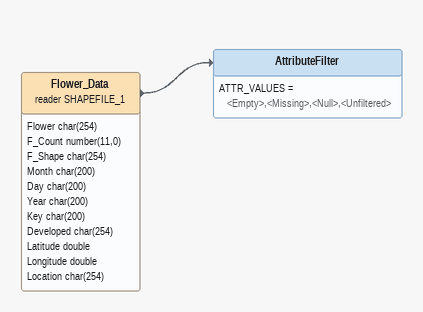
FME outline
Flower_Data (reader SHAPEFILE_1)
    attributes: Flower char(254), F_Count number(11,0), F_Shape char(254), Month char(200), Day char(200), Year char(200), Key char(200), Developed char(254), Latitude double, Longitude double, Location char(254)
    -> AttributeFilter
AttributeFilter
    ATTR_VALUES = <Empty>,<Missing>,<Null>,<Unfiltered>
